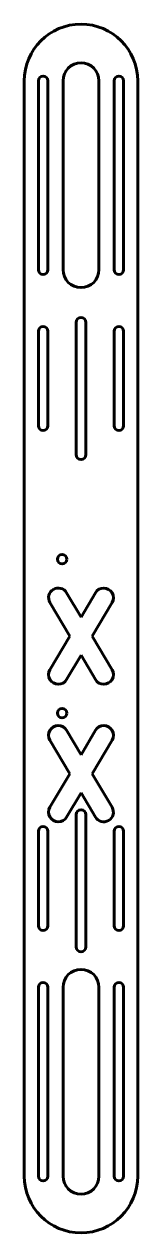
# Model space of a CAD drawing. Header units: millimetres. Extents: x -30 to 30, y -550 to 90.
import ezdxf

# ---------------------------------------------------------------- set-up
doc = ezdxf.new("R2010")
doc.units = ezdxf.units.MM
doc.linetypes.add('K5LT_BASIC', pattern=[0])

# ---------------------------------------------------------------- blocks, each defined once
blk = doc.blocks.new('U0')
at = {"color": 150, "linetype": 'K5LT_BASIC', "lineweight": 60, "true_color": 0x0080ff}
for p, q in [((17.5, -337.37), (17.5, -387.37)), ((22.5, -387.37), (22.5, -337.37))]:
    blk.add_line(p, q, dxfattribs=at)
for centre, start, end in [((20, -337.37), 0, 180), ((20, -387.37), 180, 0)]:
    blk.add_arc(centre, 2.5, start, end, dxfattribs=at)
blk = doc.blocks.new('U1')
at = {"color": 150, "linetype": 'K5LT_BASIC', "lineweight": 60, "true_color": 0x0080ff}
for p, q in [((-22.5, -337.37), (-22.5, -387.37)), ((-17.5, -387.37), (-17.5, -337.37))]:
    blk.add_line(p, q, dxfattribs=at)
for centre, start, end in [((-20, -337.37), 0, 180), ((-20, -387.37), 180, 0)]:
    blk.add_arc(centre, 2.5, start, end, dxfattribs=at)
blk = doc.blocks.new('U2')
at = {"color": 150, "linetype": 'K5LT_BASIC', "lineweight": 60, "true_color": 0x0080ff}
for p, q in [((17.5, -72.63), (17.5, -122.63)), ((22.5, -122.63), (22.5, -72.63))]:
    blk.add_line(p, q, dxfattribs=at)
for centre, start, end in [((20, -72.63), 0, 180), ((20, -122.63), 180, 0)]:
    blk.add_arc(centre, 2.5, start, end, dxfattribs=at)
blk = doc.blocks.new('U3')
at = {"color": 150, "linetype": 'K5LT_BASIC', "lineweight": 60, "true_color": 0x0080ff}
for p, q in [((-22.5, -72.63), (-22.5, -122.63)), ((-17.5, -122.63), (-17.5, -72.63))]:
    blk.add_line(p, q, dxfattribs=at)
for centre, start, end in [((-20, -72.63), 0, 180), ((-20, -122.63), 180, 0)]:
    blk.add_arc(centre, 2.5, start, end, dxfattribs=at)
blk = doc.blocks.new('U4')
at = {"color": 150, "linetype": 'K5LT_BASIC', "lineweight": 60, "true_color": 0x0080ff}
for p, q in [((-2.6, -328.57), (-2.6, -398.57)), ((2.6, -398.57), (2.6, -328.57))]:
    blk.add_line(p, q, dxfattribs=at)
for centre, start, end in [((0, -328.57), 0, 180), ((0, -398.57), 180, 0)]:
    blk.add_arc(centre, 2.6, start, end, dxfattribs=at)
blk = doc.blocks.new('U5')
at = {"color": 150, "linetype": 'K5LT_BASIC', "lineweight": 60, "true_color": 0x0080ff}
for p, q in [((-2.6, -67.94), (-2.6, -137.94)), ((2.6, -137.94), (2.6, -67.94))]:
    blk.add_line(p, q, dxfattribs=at)
for centre, start, end in [((0, -67.94), 0, 180), ((0, -137.94), 180, 0)]:
    blk.add_arc(centre, 2.6, start, end, dxfattribs=at)

msp = doc.modelspace()

# ---------------------------------------------------------------- linework, layer by layer
at = {"color": 150, "linetype": 'K5LT_BASIC', "lineweight": 60, "true_color": 0x0080ff}
for p, q in [((-30, -520), (-30, 60)), ((-22.5, -40), (-22.5, 60)), ((-17.5, 60), (-17.5, -40)), ((-9.5, -40), (-9.5, 60)), ((9.5, -40), (9.5, 60)), ((17.5, -40), (17.5, 60)), ((22.5, -40), (22.5, 60)), ((30, -520), (30, 60)), ((-22.5, -520), (-22.5, -420)), ((-17.5, -420), (-17.5, -520)), ((-9.5, -520), (-9.5, -420)), ((9.5, -520), (9.5, -420)), ((17.5, -520), (17.5, -420)), ((22.5, -520), (22.5, -420))]:
    msp.add_line(p, q, dxfattribs=at)
for points in [[(0, -224), (-7.61, -211.08, 1), (-16.39, -216.25), (-5.92, -234.05)], [(5.92, -234.05), (16.39, -216.25, 1), (7.61, -211.08), (0, -224)], [(-5.92, -234.05), (-16.39, -251.85, 1), (-7.61, -257.02), (0, -244.1)], [(0, -244.1), (7.61, -257.02, 1), (16.39, -251.85), (5.92, -234.05)], [(0, -296.84), (-7.61, -283.92, 1), (-16.39, -289.09), (-5.92, -306.89)], [(5.92, -306.89), (16.39, -289.09, 1), (7.61, -283.92), (0, -296.84)], [(-5.92, -306.89), (-16.39, -324.69, 1), (-7.61, -329.86), (0, -316.94)], [(0, -316.94), (7.61, -329.86, 1), (16.39, -324.69), (5.92, -306.89)]]:
    msp.add_lwpolyline(points, format="xyb", dxfattribs=at)
for centre in [(-10, -193.3), (-10, -274.8)]:
    msp.add_circle(centre, 2.5, dxfattribs=at)
for centre, radius, start, end in [((0, 60), 30, 0, 180), ((0, 60), 9.5, 0, 180), ((-20, 60), 2.5, 0, 180), ((20, 60), 2.5, 0, 180), ((-20, -40), 2.5, 180, 0), ((0, -40), 9.5, 180, 0), ((20, -40), 2.5, 180, 0), ((0, -420), 9.5, 0, 180), ((-20, -420), 2.5, 0, 180), ((20, -420), 2.5, 0, 180), ((0, -520), 30, 180, 0), ((-20, -520), 2.5, 180, 0), ((0, -520), 9.5, 180, 0), ((20, -520), 2.5, 180, 0)]:
    msp.add_arc(centre, radius, start, end, dxfattribs=at)

# ---------------------------------------------------------------- block references
for name in ['U3', 'U5', 'U2', 'U4', 'U1', 'U0']:
    msp.add_blockref(name, (0, 0))

doc.saveas('drawing.dxf')
